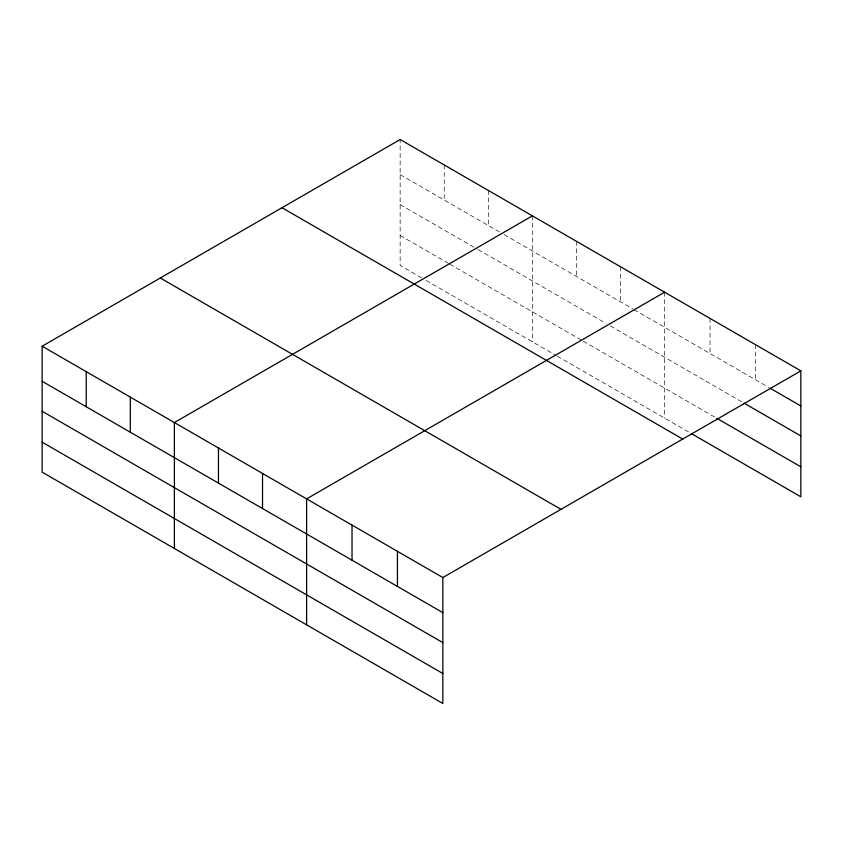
<?xml version="1.0" encoding="UTF-8"?>
<svg xmlns="http://www.w3.org/2000/svg" width="843" height="843" viewBox="0 0 843 843"><rect width="100%" height="100%" fill="white"/><g stroke="black" fill="none" stroke-linecap="round" stroke-linejoin="round"><path stroke-width="0.63" stroke-dasharray="4.21 3.16" d="M400.151 174.617L499.604 232.036M504.125 234.649L632.967 309.033M634.094 309.687L769.058 387.601M400.151 204.596L477.001 248.959M478.129 249.612L605.843 323.343M610.364 325.956L742.946 402.501M400.151 235.471L448.75 263.532M449.877 264.186L582.113 340.53M583.24 341.183L715.696 417.654M421.626 277.853L400.151 265.45L400.151 139.517M426.147 280.456L556.117 355.493M557.244 356.146L690.723 433.218M755.433 344.639L755.433 379.74M710.027 318.422L710.027 353.523M664.611 292.205L664.611 418.139M620.532 266.757L620.532 301.857M576.454 241.309L576.454 276.409M532.386 215.861L532.386 341.794M488.308 190.413L488.308 225.513M444.229 164.965L444.229 200.065"/><path stroke-width="1.26" d="M42.15 346.21L442.849 577.55L442.849 703.484L42.15 472.143L42.15 346.21L400.151 139.517L800.85 370.857L800.85 496.79L691.861 433.871M532.386 215.861L174.385 422.554L174.385 548.487M664.611 292.205L306.61 498.887L306.61 624.821M442.849 577.55L800.85 370.857M770.196 388.265L800.85 405.957M744.084 403.165L800.85 435.936M716.835 418.318L800.85 466.822M282.015 207.726L682.714 439.066M160.286 278L560.985 509.341M42.15 381.31L442.849 612.65M42.15 411.279L442.849 642.619M42.15 442.164L442.849 673.504M397.432 551.333L397.432 586.433M352.026 525.115L352.026 560.205M262.531 473.45L262.531 508.54M218.453 448.002L218.453 483.092M130.307 397.106L130.307 432.206M86.228 371.658L86.228 406.758"/></g></svg>
